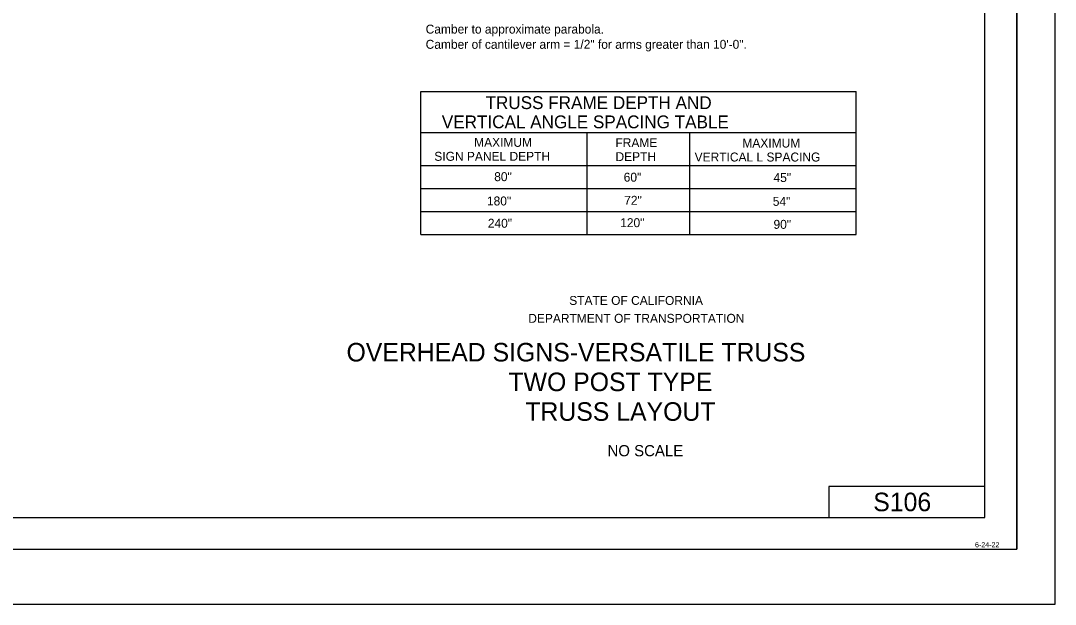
# Model space of a CAD drawing. Extents: x -893 to 867, y -474 to 712.
# Drawn here: x 58 to 867, y -474 to -18 of the extents above; entities that cross this region are included whole.
import ezdxf

# ---------------------------------------------------------------- set-up
doc = ezdxf.new("R2010")
doc.units = 0
for name, color, linetype in [('10 Sheet Format', 7, 'Continuous'), ('60 Nongeo Data', 7, 'Continuous'), ('border_INSIDE-BORDER-anno', 7, 'Continuous'), ('border_PLOTTING-ELEMENTS', 7, 'Continuous'), ('border_rw_22x34_Cut_Lines', 7, 'Continuous'), ('border_SHEET', 7, 'Continuous'), ('str_Text-A', 7, 'Continuous'), ('str_Text-B', 7, 'Continuous')]:
    doc.layers.add(name, color=color, linetype=linetype)

msp = doc.modelspace()

# ---------------------------------------------------------------- linework, layer by layer
at = {"layer": '10 Sheet Format'}
for p, q in [((811.54, -381.95), (689.5, -381.95)), ((689.5, -381.95), (689.5, -406.04))]:
    msp.add_line(p, q, dxfattribs=at)
at = {"layer": 'border_PLOTTING-ELEMENTS'}
for points in [[(-893.45, -474.04), (866.55, -474.04), (866.55, 711.96), (-893.45, 711.96)], [(-863.45, -431.04), (836.55, -431.04), (836.55, 668.96), (-863.45, 668.96)]]:
    msp.add_lwpolyline(points, close=True, dxfattribs=at)
at = {"layer": 'border_rw_22x34_Cut_Lines'}
for p in [(836.55, 668.96), (-863.45, -431.04)]:
    msp.add_line(p, (836.55, -431.04), dxfattribs=at)
at = {"layer": 'border_SHEET'}
for p, q in [((811.55, -406.04), (811.55, 643.96)), ((-813.45, -406.04), (811.55, -406.04))]:
    msp.add_line(p, q, dxfattribs=at)
at = {"layer": 'str_Text-A'}
for p, q in [((370.52, -184.88), (370.52, -72.95)), ((370.52, -72.95), (710.94, -72.95)), ((710.94, -184.88), (710.94, -72.95)), ((370.52, -105.18), (710.94, -105.18)), ((370.52, -184.88), (710.94, -184.88))]:
    msp.add_line(p, q, dxfattribs=at)
at = {"layer": 'str_Text-B'}
for p, q in [((500.62, -184.88), (500.62, -105.18)), ((580.83, -184.88), (580.83, -105.18)), ((370.52, -130.88), (710.94, -130.88)), ((370.52, -148.88), (710.94, -148.88)), ((370.52, -166.88), (710.94, -166.88))]:
    msp.add_line(p, q, dxfattribs=at)

# ---------------------------------------------------------------- texts
at = {"layer": '10 Sheet Format'}
msp.add_text('6-24-22', height=4, dxfattribs=at).set_placement((803.76, -429.47))
at = {"layer": '60 Nongeo Data'}
msp.add_text('S106', height=14.5, dxfattribs=at).set_placement((724.21, -401.24))
at = {"layer": 'border_INSIDE-BORDER-anno'}
for s, height, p in [('STATE OF CALIFORNIA', 7, (486.5, -239.92)), ('DEPARTMENT OF TRANSPORTATION', 7, (454.47, -253.92)), ('OVERHEAD SIGNS-VERSATILE TRUSS', 14.5, (312.36, -284.14)), ('TWO POST TYPE', 14.5, (438.98, -307.34)), ('TRUSS LAYOUT', 14.5, (452.16, -330.54)), ('NO SCALE', 8.75, (516.44, -358.28))]:
    msp.add_text(s, height=height, dxfattribs=at).set_placement(p)
at = {"layer": 'str_Text-A'}
for s, height, p in [('Camber to approximate parabola.', 7, (374.25, -27.74)), ('Camber of cantilever arm = 1/2" for arms greater than 10\'-0".', 7, (374.25, -39.64)), ('TRUSS FRAME DEPTH AND', 10, (421.05, -86.78)), ('VERTICAL ANGLE SPACING TABLE', 10, (386.88, -101.78)), ('MAXIMUM', 7, (412.16, -116.28)), ('FRAME', 7, (522.61, -116.55)), ('MAXIMUM', 7, (621.85, -116.84)), ('SIGN PANEL DEPTH', 7, (381.01, -127.22)), ('DEPTH', 7, (522.67, -127.49)), ('VERTICAL L SPACING ', 7, (584.54, -127.77)), ('80"', 7, (427.84, -143.13)), ('60"', 7, (529.09, -143.53)), ('45"', 7, (646.22, -143.83)), ('180"', 7, (422.17, -162.14)), ('72"', 7, (529.48, -161.64)), ('54"', 7, (645.65, -162.42)), ('240"', 7, (422.85, -179.57)), ('120"', 7, (526.34, -179.12)), ('90"', 7, (646.22, -180.42))]:
    msp.add_text(s, height=height, dxfattribs=at).set_placement(p)

doc.saveas('drawing.dxf')
